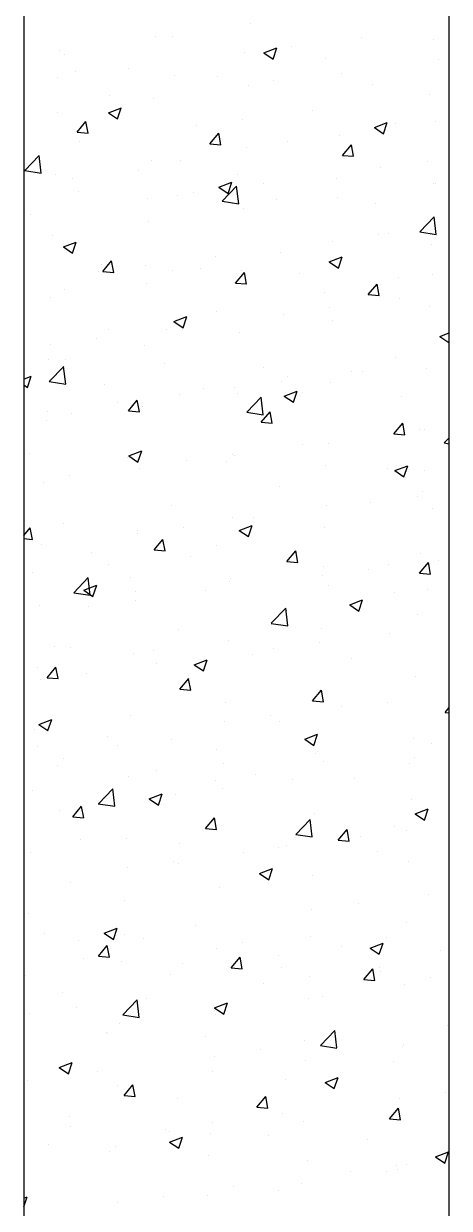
# Model space of a CAD drawing. Header units: millimetres. Extents: x 331487 to 517269, y 198509 to 399936.
# Drawn here: x 425944 to 426174, y 320298 to 320938 of the extents above; entities that cross this region are included whole.
import ezdxf

# ---------------------------------------------------------------- set-up
doc = ezdxf.new("R2010")
doc.units = ezdxf.units.MM
doc.header["$MEASUREMENT"] = 0
doc.layers.add('COLUMN', color=6, linetype='Continuous')

msp = doc.modelspace()

# ---------------------------------------------------------------- linework, layer by layer
at = {"layer": 'COLUMN'}
for p, q in [((425944.35, 321603.51), (425944.35, 317903.51)), ((426174.35, 318133.51), (426174.35, 321603.51))]:
    msp.add_line(p, q, dxfattribs=at)
at = {"layer": 'COLUMN', "color": 2, "linetype": 'Continuous'}
for p, q in [((426067, 320937.64), (426067, 320937.64)), ((426015.66, 320930.6), (426015.66, 320930.6)), ((426024.98, 320931.07), (426024.98, 320931.07)), ((426126.8, 320930.43), (426126.8, 320930.43)), ((426165.58, 320929.14), (426165.58, 320929.14)), ((425963.72, 320923.1), (425963.72, 320923.1)), ((426074.14, 320921.98), (426081.14, 320924.67)), ((426079.11, 320918.62), (426081.13, 320924.66)), ((426088.93, 320925.45), (426088.93, 320925.45)), ((425966.66, 320921.06), (425966.66, 320921.06)), ((426063.89, 320922.15), (426063.89, 320922.15)), ((426074.14, 320921.98), (426079.11, 320918.62)), ((426107.26, 320919.13), (426107.26, 320919.13)), ((426168.24, 320918.25), (426168.24, 320918.25)), ((425972.61, 320911.83), (425972.61, 320911.83)), ((426000.74, 320913.84), (426000.74, 320913.84)), ((426116.3, 320910.75), (426116.3, 320910.75)), ((425962.86, 320908.85), (425962.86, 320908.85)), ((426025.99, 320909.57), (426025.99, 320909.57)), ((426048.94, 320909.12), (426048.94, 320909.12)), ((426065.79, 320904.35), (426065.79, 320904.35)), ((426079.38, 320907.32), (426079.38, 320907.32)), ((426132.76, 320905.06), (426132.76, 320905.06)), ((425990.63, 320899.11), (425990.63, 320899.11)), ((426014.44, 320897.31), (426014.44, 320897.31)), ((426163.65, 320899.31), (426163.65, 320899.31)), ((425990.11, 320889.73), (425997.12, 320892.41)), ((425995.08, 320886.37), (425997.11, 320892.41)), ((426100.49, 320890.99), (426100.49, 320890.99)), ((425962.5, 320889.81), (425962.5, 320889.81)), ((425973.19, 320879.24), (425978.01, 320884.99)), ((425979.16, 320878.71), (425978, 320884.98)), ((425990.11, 320889.73), (425995.09, 320886.37)), ((426062.62, 320886), (426062.62, 320886)), ((426133.83, 320881.72), (426140.83, 320884.4)), ((426138.8, 320878.36), (426140.82, 320884.4)), ((426167.02, 320884.96), (426167.02, 320884.96)), ((425973.19, 320879.24), (425979.16, 320878.72)), ((426037.59, 320882.71), (426037.59, 320882.71)), ((426044.91, 320872.97), (426049.73, 320878.71)), ((426050.89, 320872.44), (426049.73, 320878.71)), ((426133.83, 320881.72), (426138.8, 320878.36)), ((426145.45, 320884.13), (426145.45, 320884.13)), ((425974.43, 320874.39), (425974.43, 320874.39)), ((426044.91, 320872.97), (426050.89, 320872.45)), ((426087.14, 320874.12), (426087.14, 320874.12)), ((426115.08, 320877.46), (426115.08, 320877.46)), ((426116.64, 320866.69), (426121.46, 320872.44)), ((426122.61, 320866.16), (426121.46, 320872.43)), ((425944.92, 320858.46), (425952.71, 320866.58)), ((425953.8, 320857.07), (425952.69, 320866.57)), ((426064.57, 320871.06), (426064.57, 320871.06)), ((426116.64, 320866.69), (426122.61, 320866.17)), ((425953.14, 320860.73), (425953.14, 320860.73)), ((426013.23, 320864.02), (426013.23, 320864.02)), ((426028.82, 320864.11), (426028.82, 320864.11)), ((426137.34, 320859.86), (426137.34, 320859.86)), ((426162.37, 320863.16), (426162.37, 320863.16)), ((425944.9, 320858.45), (425953.8, 320857.07)), ((425961.29, 320856.52), (425961.29, 320856.52)), ((425970.5, 320854.1), (425970.5, 320854.1)), ((426006.52, 320858.47), (426006.52, 320858.47)), ((426059.9, 320856.22), (426059.9, 320856.22)), ((426113.28, 320853.96), (426113.28, 320853.96)), ((425974.22, 320847.3), (425974.22, 320847.3)), ((426036.31, 320846.56), (426036.31, 320846.56)), ((426049.8, 320849.46), (426056.81, 320852.15)), ((426049.8, 320849.46), (426054.78, 320846.11)), ((426051.64, 320841.91), (426059.43, 320850.03)), ((426054.77, 320846.11), (426056.8, 320852.15)), ((426060.52, 320840.52), (426059.42, 320850.02)), ((426074.19, 320851.55), (426074.19, 320851.55)), ((426165.8, 320851.67), (426165.8, 320851.67)), ((426166.67, 320851.71), (426166.67, 320851.71)), ((426011.28, 320843.27), (426011.28, 320843.27)), ((426027.6, 320845.04), (426027.6, 320845.04)), ((426051.63, 320841.9), (426060.52, 320840.52)), ((426080.99, 320842.79), (426080.99, 320842.79)), ((426113.87, 320844.17), (426113.87, 320844.17)), ((426134.37, 320840.53), (426134.37, 320840.53)), ((425948.12, 320834.95), (425948.12, 320834.95)), ((426063.35, 320837.77), (426063.35, 320837.77)), ((426158.37, 320825.36), (426166.15, 320833.48)), ((426167.25, 320823.97), (426166.14, 320833.47)), ((426012.01, 320830.73), (426012.01, 320830.73)), ((426173.94, 320828.71), (426173.94, 320828.71)), ((425960.07, 320823.23), (425960.07, 320823.23)), ((426111.03, 320820.42), (426111.03, 320820.42)), ((426136.07, 320823.72), (426136.07, 320823.72)), ((426141.33, 320824.46), (426141.33, 320824.46)), ((426158.35, 320825.35), (426167.25, 320823.97)), ((425965.78, 320817.21), (425972.78, 320819.9)), ((425965.78, 320817.21), (425970.76, 320813.86)), ((425970.75, 320813.85), (425972.78, 320819.9)), ((426083.01, 320814.45), (426083.01, 320814.45)), ((426164.59, 320818.38), (426164.59, 320818.38)), ((425986.62, 320807.64), (425986.62, 320807.64)), ((425987.06, 320804.02), (425991.88, 320809.77)), ((425993.04, 320803.49), (425991.88, 320809.76)), ((426047.88, 320812.11), (426047.88, 320812.11)), ((426109.5, 320809.2), (426116.5, 320811.89)), ((426109.5, 320809.2), (426114.47, 320805.85)), ((426112.65, 320810.88), (426112.65, 320810.88)), ((426114.47, 320805.85), (426116.49, 320811.89)), ((425984.97, 320803.83), (425984.97, 320803.83)), ((425987.06, 320804.02), (425993.04, 320803.5)), ((426010.01, 320807.12), (426010.01, 320807.12)), ((426024.69, 320804.44), (426024.69, 320804.44)), ((426040.01, 320805.39), (426040.01, 320805.39)), ((426058.79, 320797.75), (426063.61, 320803.49)), ((426062.14, 320804.48), (426062.14, 320804.48)), ((426064.76, 320797.22), (426063.61, 320803.49)), ((426093.39, 320803.13), (426093.39, 320803.13)), ((426165.29, 320802.51), (426165.29, 320802.51)), ((426010.79, 320797.44), (426010.79, 320797.44)), ((426058.79, 320797.75), (426064.76, 320797.23)), ((426130.51, 320791.47), (426135.33, 320797.22)), ((426136.49, 320790.94), (426135.33, 320797.21)), ((426146.77, 320800.88), (426146.77, 320800.88)), ((425958.86, 320789.94), (425958.86, 320789.94)), ((425966.37, 320794.43), (425966.37, 320794.43)), ((426106.97, 320792.5), (426106.97, 320792.5)), ((426130.51, 320791.47), (426136.49, 320790.95)), ((426147.63, 320789.26), (426147.63, 320789.26)), ((426048.65, 320782.49), (426048.65, 320782.49)), ((426109.76, 320784.28), (426109.76, 320784.28)), ((426163.37, 320785.09), (426163.37, 320785.09)), ((426025.47, 320776.95), (426032.47, 320779.64)), ((426025.47, 320776.95), (426030.45, 320773.59)), ((426030.44, 320773.59), (426032.47, 320779.63)), ((426084.73, 320780.98), (426084.73, 320780.98)), ((426111.43, 320777.59), (426111.43, 320777.59)), ((425990.33, 320772.48), (425990.33, 320772.48)), ((426021.57, 320772.67), (426021.57, 320772.67)), ((426060.92, 320771.19), (426060.92, 320771.19)), ((426169.19, 320768.94), (426174.35, 320770.92)), ((425958.66, 320764.39), (425958.66, 320764.39)), ((425983.7, 320767.68), (425983.7, 320767.68)), ((426009.58, 320764.15), (426009.58, 320764.15)), ((426169.19, 320768.94), (426174.16, 320765.58)), ((426174.16, 320765.58), (426174.35, 320766.16)), ((425957.64, 320756.65), (425957.64, 320756.65)), ((425967.15, 320756.54), (425967.15, 320756.54)), ((426145.16, 320757.5), (426145.16, 320757.5)), ((425958.18, 320744.5), (425965.96, 320752.62)), ((425967.06, 320743.11), (425965.95, 320752.61)), ((426020.53, 320754.29), (426020.53, 320754.29)), ((426073.92, 320752.03), (426073.92, 320752.03)), ((426162.16, 320751.8), (426162.16, 320751.8)), ((425944.35, 320745.81), (425948.45, 320747.38)), ((425946.42, 320741.34), (425948.45, 320747.38)), ((425958.16, 320744.49), (425967.06, 320743.11)), ((426083.45, 320744.84), (426083.45, 320744.84)), ((426086.84, 320747.49), (426086.84, 320747.49)), ((426110.22, 320744.3), (426110.22, 320744.3)), ((426121.33, 320749.82), (426121.33, 320749.82)), ((426127.3, 320749.78), (426127.3, 320749.78)), ((425944.35, 320742.74), (425946.43, 320741.34)), ((425988.24, 320743.11), (425988.24, 320743.11)), ((426028.52, 320737.48), (426028.52, 320737.48)), ((426041.62, 320740.86), (426041.62, 320740.86)), ((426058.42, 320741.54), (426058.42, 320741.54)), ((426059.71, 320737.9), (426059.71, 320737.9)), ((426085.16, 320736.69), (426092.17, 320739.37)), ((426090.13, 320733.33), (426092.16, 320739.37)), ((426095, 320738.6), (426095, 320738.6)), ((425995.26, 320733.23), (425995.26, 320733.23)), ((426000.94, 320728.8), (426005.76, 320734.55)), ((426006.91, 320728.27), (426005.75, 320734.54)), ((426008.36, 320730.86), (426008.36, 320730.86)), ((426064.9, 320727.95), (426072.69, 320736.07)), ((426073.78, 320726.56), (426072.68, 320736.05)), ((426085.16, 320736.69), (426090.14, 320733.33)), ((426148.38, 320736.35), (426148.38, 320736.35)), ((425957.39, 320728.24), (425957.39, 320728.24)), ((425970.2, 320727.47), (425970.2, 320727.47)), ((426000.94, 320728.81), (426006.91, 320728.28)), ((426064.89, 320727.94), (426073.78, 320726.56)), ((426072.66, 320722.53), (426077.48, 320728.28)), ((426078.64, 320722), (426077.48, 320728.27)), ((425956.42, 320723.36), (425956.42, 320723.36)), ((426072.66, 320722.53), (426078.64, 320722.01)), ((426144.39, 320716.25), (426149.21, 320722)), ((426150.36, 320715.72), (426149.21, 320721.99)), ((426158.17, 320718.7), (426158.17, 320718.7)), ((426160.94, 320718.51), (426160.94, 320718.51)), ((426144.39, 320716.25), (426150.36, 320715.73)), ((426171.62, 320711.4), (426174.35, 320714.24)), ((425947.26, 320705.71), (425947.26, 320705.71)), ((426001.14, 320704.43), (426008.14, 320707.12)), ((426006.11, 320701.08), (426008.14, 320707.12)), ((426057.15, 320705.4), (426057.15, 320705.4)), ((426095.02, 320710.38), (426095.02, 320710.38)), ((426109, 320711.01), (426109, 320711.01)), ((426171.61, 320711.38), (426174.35, 320710.96)), ((426000.64, 320703.46), (426000.64, 320703.46)), ((426001.14, 320704.43), (426006.12, 320701.08)), ((426032.11, 320702.1), (426032.11, 320702.1)), ((426054.02, 320701.2), (426054.02, 320701.2)), ((426058.49, 320704.61), (426058.49, 320704.61)), ((426107.4, 320698.95), (426107.4, 320698.95)), ((426144.85, 320696.43), (426151.86, 320699.11)), ((426149.82, 320693.07), (426151.85, 320699.11)), ((425968.96, 320693.79), (425968.96, 320693.79)), ((426007.15, 320697.57), (426007.15, 320697.57)), ((426141.03, 320697.84), (426141.03, 320697.84)), ((426144.85, 320696.43), (426149.83, 320693.07)), ((426160.79, 320696.69), (426160.79, 320696.69)), ((425955.21, 320690.07), (425955.21, 320690.07)), ((426082.71, 320687.82), (426082.71, 320687.82)), ((426156.9, 320682.55), (426156.9, 320682.55)), ((426159.72, 320685.22), (426159.72, 320685.22)), ((426024.39, 320677.81), (426024.39, 320677.81)), ((426107.79, 320677.72), (426107.79, 320677.72)), ((426131.87, 320679.25), (426131.87, 320679.25)), ((426164.99, 320675.88), (426164.99, 320675.88)), ((425966.07, 320667.8), (425966.07, 320667.8)), ((426057.27, 320671.32), (426057.27, 320671.32)), ((426060.83, 320664.17), (426067.83, 320666.86)), ((426065.8, 320660.82), (426067.83, 320666.86)), ((426068.71, 320670.94), (426068.71, 320670.94)), ((425944.35, 320661.37), (425947.91, 320665.61)), ((425949.06, 320659.33), (425947.9, 320665.6)), ((426005.81, 320662.66), (426005.81, 320662.66)), ((426005.93, 320664.28), (426005.93, 320664.28)), ((426030.84, 320665.95), (426030.84, 320665.95)), ((426060.83, 320664.17), (426065.81, 320660.82)), ((426106.67, 320665.87), (426106.67, 320665.87)), ((425944.35, 320659.75), (425949.06, 320659.34)), ((425953.99, 320656.78), (425953.99, 320656.78)), ((426014.81, 320653.59), (426019.63, 320659.33)), ((426020.79, 320653.06), (426019.63, 320659.32)), ((426048.35, 320655.86), (426048.35, 320655.86)), ((425981.16, 320652.36), (425981.16, 320652.36)), ((426014.81, 320653.59), (426020.79, 320653.06)), ((426034.55, 320650.1), (426034.55, 320650.1)), ((426086.54, 320647.31), (426091.36, 320653.06)), ((426087.93, 320647.85), (426087.93, 320647.85)), ((426092.51, 320646.78), (426091.36, 320653.05)), ((426158.51, 320651.93), (426158.51, 320651.93)), ((426168.47, 320648.1), (426168.47, 320648.1)), ((425948.87, 320641.18), (425948.87, 320641.18)), ((425990.04, 320645.85), (425990.04, 320645.85)), ((426086.54, 320647.31), (426092.51, 320646.79)), ((426106.57, 320644.43), (426106.57, 320644.43)), ((426130.59, 320643.11), (426130.59, 320643.11)), ((426141.31, 320645.59), (426141.31, 320645.59)), ((426158.26, 320641.04), (426163.08, 320646.78)), ((426164.24, 320640.51), (426163.08, 320646.77)), ((425971.43, 320630.54), (425979.22, 320638.66)), ((425980.31, 320629.14), (425979.21, 320638.64)), ((426002.25, 320638.93), (426002.25, 320638.93)), ((426055.63, 320636.67), (426055.63, 320636.67)), ((426056.06, 320638.03), (426056.06, 320638.03)), ((426105.56, 320639.81), (426105.56, 320639.81)), ((426158.26, 320641.04), (426164.24, 320640.51)), ((425971.42, 320630.52), (425980.31, 320629.14)), ((425976.81, 320631.92), (425983.81, 320634.61)), ((425976.81, 320631.92), (425981.78, 320628.56)), ((425981.78, 320628.56), (425983.81, 320634.6)), ((426004.71, 320630.99), (426004.71, 320630.99)), ((426042.41, 320631.5), (426042.41, 320631.5)), ((426109.01, 320634.41), (426109.01, 320634.41)), ((426144.86, 320630.87), (426144.86, 320630.87)), ((426162.4, 320632.16), (426162.4, 320632.16)), ((425952.78, 320623.49), (425952.78, 320623.49)), ((425979.5, 320623.22), (425979.5, 320623.22)), ((426004.53, 320626.51), (426004.53, 320626.51)), ((426078.16, 320613.99), (426085.95, 320622.1)), ((426087.04, 320612.59), (426085.93, 320622.09)), ((426120.52, 320623.91), (426127.52, 320626.6)), ((426120.52, 320623.91), (426125.5, 320620.55)), ((426125.49, 320620.55), (426127.52, 320626.6)), ((426086.55, 320620.86), (426086.55, 320620.86)), ((426157.29, 320618.64), (426157.29, 320618.64)), ((426028.23, 320610.85), (426028.23, 320610.85)), ((426078.14, 320613.97), (426087.04, 320612.59)), ((426105.35, 320611.15), (426105.35, 320611.15)), ((426054.84, 320604.74), (426054.84, 320604.74)), ((426104.29, 320603.67), (426104.29, 320603.67)), ((426142.16, 320608.65), (426142.16, 320608.65)), ((425961.27, 320601.53), (425961.27, 320601.53)), ((425969.91, 320600.84), (425969.91, 320600.84)), ((426003.5, 320597.7), (426003.5, 320597.7)), ((426014.65, 320599.27), (426014.65, 320599.27)), ((426068.03, 320597.02), (426068.03, 320597.02)), ((426079.25, 320600.37), (426079.25, 320600.37)), ((425951.56, 320590.2), (425951.56, 320590.2)), ((425956.96, 320584.64), (425961.78, 320590.39)), ((425962.93, 320584.11), (425961.78, 320590.38)), ((426016.1, 320592.06), (426016.1, 320592.06)), ((426036.5, 320591.66), (426043.5, 320594.34)), ((426036.5, 320591.66), (426041.47, 320588.3)), ((426041.47, 320588.3), (426043.5, 320594.34)), ((426121.42, 320594.76), (426121.42, 320594.76)), ((425953.19, 320583.78), (425953.19, 320583.78)), ((425956.96, 320584.64), (425962.94, 320584.12)), ((425978.23, 320587.07), (425978.23, 320587.07)), ((426028.69, 320578.37), (426033.51, 320584.11)), ((426034.66, 320577.84), (426033.5, 320584.1)), ((426156.08, 320585.35), (426156.08, 320585.35)), ((426028.69, 320578.37), (426034.66, 320577.84)), ((426100.41, 320572.09), (426105.23, 320577.84)), ((426104.14, 320577.86), (426104.14, 320577.86)), ((426106.39, 320571.56), (426105.23, 320577.83)), ((426053.63, 320571.45), (426053.63, 320571.45)), ((426100.41, 320572.09), (426106.39, 320571.57)), ((426140.74, 320571.21), (426140.74, 320571.21)), ((426115.85, 320569.21), (426115.85, 320569.21)), ((426172.14, 320565.82), (426174.35, 320568.45)), ((426172.14, 320565.82), (426174.35, 320565.62)), ((425952.48, 320559.4), (425959.48, 320562.09)), ((425952.48, 320559.4), (425957.45, 320556.05)), ((425957.45, 320556.05), (425959.48, 320562.09)), ((426002.28, 320564.41), (426002.28, 320564.41)), ((426052.95, 320560.93), (426052.95, 320560.93)), ((426077.98, 320564.23), (426077.98, 320564.23)), ((426082.42, 320561.2), (426082.42, 320561.2)), ((425950.34, 320556.92), (425950.34, 320556.92)), ((425989.79, 320552.62), (425989.79, 320552.62)), ((426096.19, 320551.4), (426103.19, 320554.08)), ((426101.16, 320548.04), (426103.19, 320554.08)), ((426154.86, 320552.06), (426154.86, 320552.06)), ((425951.92, 320547.63), (425951.92, 320547.63)), ((425995.18, 320548.17), (425995.18, 320548.17)), ((426024.1, 320551.19), (426024.1, 320551.19)), ((426048.56, 320545.92), (426048.56, 320545.92)), ((426096.19, 320551.4), (426101.17, 320548.04)), ((426164.7, 320549.25), (426164.7, 320549.25)), ((425965.78, 320541.17), (425965.78, 320541.17)), ((426101.94, 320543.66), (426101.94, 320543.66)), ((426102.92, 320544.57), (426102.92, 320544.57)), ((426106.38, 320539.24), (426106.38, 320539.24)), ((426155.33, 320541.41), (426155.33, 320541.41)), ((425962.88, 320537), (425962.88, 320537)), ((426016.26, 320534.74), (426016.26, 320534.74)), ((426052.41, 320538.16), (426052.41, 320538.16)), ((426069.65, 320532.48), (426069.65, 320532.48)), ((426152.7, 320538.09), (426152.7, 320538.09)), ((426001.07, 320531.12), (426001.07, 320531.12)), ((426048.06, 320529.23), (426048.06, 320529.23)), ((426089.55, 320529.77), (426089.55, 320529.77)), ((426123.03, 320530.23), (426123.03, 320530.23)), ((425949.13, 320523.63), (425949.13, 320523.63)), ((425984.69, 320516.57), (425992.48, 320524.69)), ((425993.57, 320515.18), (425992.47, 320524.68)), ((426012.17, 320519.14), (426019.17, 320521.83)), ((426017.14, 320515.79), (426019.17, 320521.83)), ((426026.64, 320521.49), (426026.64, 320521.49)), ((426051.67, 320524.79), (426051.67, 320524.79)), ((425970.83, 320509.42), (425975.66, 320515.17)), ((425976.81, 320508.89), (425975.65, 320515.16)), ((425984.68, 320516.56), (425993.57, 320515.18)), ((425989.74, 320519.22), (425989.74, 320519.22)), ((426012.17, 320519.14), (426017.14, 320515.79)), ((426153.64, 320518.77), (426153.64, 320518.77)), ((426155.88, 320511.13), (426162.88, 320513.82)), ((426160.85, 320507.78), (426162.88, 320513.82)), ((425963.48, 320513.18), (425963.48, 320513.18)), ((425970.84, 320509.42), (425976.81, 320508.9)), ((426042.56, 320503.15), (426047.38, 320508.89)), ((426048.54, 320502.62), (426047.38, 320508.89)), ((426091.42, 320500.02), (426099.2, 320508.14)), ((426100.3, 320498.63), (426099.19, 320508.13)), ((426101.71, 320511.28), (426101.71, 320511.28)), ((426155.88, 320511.13), (426160.86, 320507.78)), ((426042.56, 320503.15), (426048.54, 320502.62)), ((426051.19, 320504.88), (426051.19, 320504.88)), ((426114.29, 320496.87), (426119.11, 320502.62)), ((426120.26, 320496.34), (426119.11, 320502.61)), ((426144.57, 320504.24), (426144.57, 320504.24)), ((426151.43, 320501.94), (426151.43, 320501.94)), ((425975.28, 320497.34), (425975.28, 320497.34)), ((425999.85, 320497.83), (425999.85, 320497.83)), ((426028.67, 320495.09), (426028.67, 320495.09)), ((426086.25, 320494.23), (426086.25, 320494.23)), ((426091.4, 320500.01), (426100.3, 320498.63)), ((426114.29, 320496.87), (426120.26, 320496.35)), ((426126.4, 320498.65), (426126.4, 320498.65)), ((425947.91, 320490.34), (425947.91, 320490.34)), ((426063.24, 320490.33), (426063.24, 320490.33)), ((426082.05, 320492.83), (426082.05, 320492.83)), ((426135.43, 320490.58), (426135.43, 320490.58)), ((426000.33, 320482.05), (426000.33, 320482.05)), ((426025.37, 320485.34), (426025.37, 320485.34)), ((426027.93, 320484.22), (426027.93, 320484.22)), ((426071.86, 320478.88), (426078.86, 320481.57)), ((426076.83, 320475.52), (426078.86, 320481.57)), ((426152.43, 320485.49), (426152.43, 320485.49)), ((426071.86, 320478.88), (426076.83, 320475.52)), ((426100.49, 320477.99), (426100.49, 320477.99)), ((425969.61, 320474.21), (425969.61, 320474.21)), ((426049.98, 320471.59), (426049.98, 320471.59)), ((425998.63, 320464.54), (425998.63, 320464.54)), ((426125.12, 320462.5), (426125.12, 320462.5)), ((426163, 320467.49), (426163, 320467.49)), ((425946.7, 320457.05), (425946.7, 320457.05)), ((426100.09, 320459.2), (426100.09, 320459.2)), ((425987.84, 320446.63), (425994.84, 320449.31)), ((425992.81, 320443.27), (425994.84, 320449.31)), ((426036.93, 320450.89), (426036.93, 320450.89)), ((426151.21, 320452.2), (426151.21, 320452.2)), ((425955.81, 320446.24), (425955.81, 320446.24)), ((425987.84, 320446.63), (425992.81, 320443.27)), ((425999.06, 320445.9), (425999.06, 320445.9)), ((426009.19, 320443.99), (426009.19, 320443.99)), ((426099.27, 320444.7), (426099.27, 320444.7)), ((426140.44, 320444.58), (426140.44, 320444.58)), ((425974.03, 320442.61), (425974.03, 320442.61)), ((425984.71, 320434.2), (425989.53, 320439.95)), ((425990.68, 320433.67), (425989.53, 320439.94)), ((426048.76, 320438.3), (426048.76, 320438.3)), ((426062.57, 320441.73), (426062.57, 320441.73)), ((426115.96, 320439.48), (426115.96, 320439.48)), ((426131.55, 320438.62), (426138.55, 320441.31)), ((426131.55, 320438.62), (426136.52, 320435.26)), ((426136.52, 320435.26), (426138.55, 320441.3)), ((426169.34, 320437.22), (426169.34, 320437.22)), ((425976.89, 320432.81), (425976.89, 320432.81)), ((425984.71, 320434.2), (425990.69, 320433.68)), ((425997.42, 320431.26), (425997.42, 320431.26)), ((426030.28, 320430.55), (426030.28, 320430.55)), ((426056.44, 320427.93), (426061.26, 320433.67)), ((426062.41, 320427.4), (426061.25, 320433.67)), ((426082.12, 320434.57), (426082.12, 320434.57)), ((425945.48, 320423.76), (425945.48, 320423.76)), ((426023.8, 320424.56), (426023.8, 320424.56)), ((426056.44, 320427.93), (426062.41, 320427.41)), ((426083.66, 320428.3), (426083.66, 320428.3)), ((426128.16, 320421.65), (426132.98, 320427.4)), ((426134.14, 320421.12), (426132.98, 320427.39)), ((426136.69, 320428.04), (426136.69, 320428.04)), ((426137.04, 320426.04), (426137.04, 320426.04)), ((426073.78, 320419.76), (426073.78, 320419.76)), ((426098.82, 320423.06), (426098.82, 320423.06)), ((426128.16, 320421.65), (426134.14, 320421.13)), ((426150, 320418.91), (426150, 320418.91)), ((426164.4, 320422.62), (426164.4, 320422.62)), ((425965.49, 320414.55), (425965.49, 320414.55)), ((426010.63, 320411.45), (426010.63, 320411.45)), ((426098.06, 320411.41), (426098.06, 320411.41)), ((426106.08, 320412.61), (426106.08, 320412.61)), ((425972.75, 320406.46), (425972.75, 320406.46)), ((425997.95, 320402.61), (426005.74, 320410.73)), ((426006.83, 320401.22), (426005.73, 320410.71)), ((426047.53, 320406.37), (426054.53, 320409.05)), ((426047.53, 320406.37), (426052.5, 320403.01)), ((426047.55, 320405.01), (426047.55, 320405.01)), ((426052.5, 320403.01), (426054.53, 320409.05)), ((425947.72, 320403.17), (425947.72, 320403.17)), ((425997.94, 320402.6), (426006.83, 320401.22)), ((426047.77, 320402.6), (426047.77, 320402.6)), ((425989.3, 320393.16), (425989.3, 320393.16)), ((425989.45, 320392.59), (425989.45, 320392.59)), ((425996.2, 320397.97), (425996.2, 320397.97)), ((426104.67, 320386.06), (426112.46, 320394.18)), ((426113.55, 320384.67), (426112.45, 320394.16)), ((426173.54, 320396.92), (426173.54, 320396.92)), ((426042.68, 320390.9), (426042.68, 320390.9)), ((426096.06, 320388.64), (426096.06, 320388.64)), ((426104.66, 320386.04), (426113.55, 320384.66)), ((426110.38, 320388.6), (426110.38, 320388.6)), ((426148.78, 320385.62), (426148.78, 320385.62)), ((426149.44, 320386.39), (426149.44, 320386.39)), ((426047.47, 320380.32), (426047.47, 320380.32)), ((426072.51, 320383.62), (426072.51, 320383.62)), ((425963.51, 320374.11), (425970.51, 320376.8)), ((425963.51, 320374.11), (425968.48, 320370.76)), ((425968.48, 320370.76), (425970.5, 320376.8)), ((426096.84, 320378.12), (426096.84, 320378.12)), ((426144.27, 320377.61), (426144.27, 320377.61)), ((425946.45, 320367.02), (425946.45, 320367.02)), ((425984.32, 320372.01), (425984.32, 320372.01)), ((426046.33, 320371.72), (426046.33, 320371.72)), ((426085.96, 320367.6), (426085.96, 320367.6)), ((426107.22, 320366.1), (426114.22, 320368.79)), ((426112.19, 320362.75), (426114.22, 320368.79)), ((425994.99, 320364.68), (425994.99, 320364.68)), ((425998.59, 320358.98), (426003.41, 320364.73)), ((426004.56, 320358.45), (426003.4, 320364.72)), ((426107.22, 320366.1), (426112.19, 320362.75)), ((426172.26, 320360.77), (426172.26, 320360.77)), ((425998.59, 320358.98), (426004.56, 320358.46)), ((426027.64, 320357.59), (426027.64, 320357.59)), ((426070.31, 320352.71), (426075.13, 320358.45)), ((426076.29, 320352.18), (426075.13, 320358.45)), ((426147.23, 320357.48), (426147.23, 320357.48)), ((425969.32, 320347.58), (425969.32, 320347.58)), ((426070.31, 320352.71), (426076.29, 320352.19)), ((426084.07, 320349.16), (426084.07, 320349.16)), ((426142.04, 320346.43), (426146.86, 320352.18)), ((426148.01, 320345.9), (426146.86, 320352.17)), ((426147.56, 320352.33), (426147.56, 320352.33)), ((425969.82, 320342.06), (425969.82, 320342.06)), ((426021.17, 320340.88), (426021.17, 320340.88)), ((426046.2, 320344.18), (426046.2, 320344.18)), ((426095.63, 320344.83), (426095.63, 320344.83)), ((426142.04, 320346.43), (426148.01, 320345.91)), ((426023.2, 320333.85), (426030.2, 320336.54)), ((426023.21, 320339.8), (426023.21, 320339.8)), ((426028.17, 320330.49), (426030.19, 320336.54)), ((426045.11, 320338.43), (426045.11, 320338.43)), ((426076.59, 320337.55), (426076.59, 320337.55)), ((426129.97, 320335.29), (426129.97, 320335.29)), ((425958.01, 320332.57), (425958.01, 320332.57)), ((425990.91, 320328.62), (425990.91, 320328.62)), ((425993.77, 320331.39), (425993.77, 320331.39)), ((426023.2, 320333.85), (426028.17, 320330.49)), ((426166.91, 320325.84), (426173.91, 320328.53)), ((426171.88, 320322.48), (426173.91, 320328.53)), ((426044.29, 320326.37), (426044.29, 320326.37)), ((426097.67, 320324.11), (426097.67, 320324.11)), ((426151.06, 320321.86), (426151.06, 320321.86)), ((426166.91, 320325.84), (426171.88, 320322.49)), ((426120.92, 320318.04), (426120.92, 320318.04)), ((426140.15, 320317.95), (426140.15, 320317.95)), ((426145.96, 320321.33), (426145.96, 320321.33)), ((426146.35, 320319.04), (426146.35, 320319.04)), ((426057.77, 320309.72), (426057.77, 320309.72)), ((426094.41, 320311.54), (426094.41, 320311.54)), ((425944.35, 320303.58), (425946.18, 320304.28)), ((425944.35, 320298.85), (425946.17, 320304.28)), ((426019.89, 320304.74), (426019.89, 320304.74)), ((426043.9, 320305.14), (426043.9, 320305.14)), ((426081.83, 320307.94), (426081.83, 320307.94)), ((425994.86, 320301.44), (425994.86, 320301.44))]:
    msp.add_line(p, q, dxfattribs=at)

doc.saveas('drawing.dxf')
